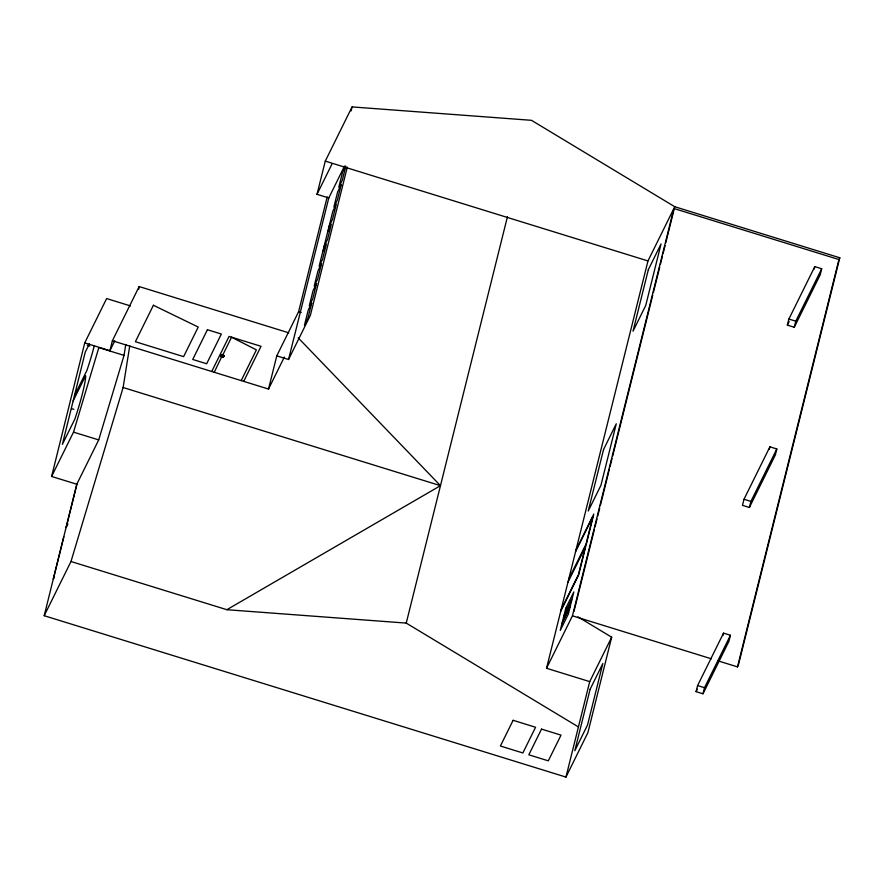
<?xml version="1.0" encoding="UTF-8"?>
<svg xmlns="http://www.w3.org/2000/svg" width="884" height="884" viewBox="0 0 884 884"><rect width="100%" height="100%" fill="white"/><g stroke="black" fill="none" stroke-linecap="round" stroke-linejoin="round"><path stroke-width="1.33" d="M577.948 616.855L611.673 637.198L587.904 732.648L565.948 777.08L44.2 615.706L76.797 484.233L98.71 439.912L124.036 355.39L125.771 344.484M44.2 615.706L70.985 561.506L123.119 387.512L129.76 345.788M138.744 289.245L139.164 286.56L288.748 332.815M345.799 166.325L342.274 180.237L338.804 187.253L342.594 172.071L345.478 166.225M221.553 354.539C218.16 357.6 226.58 357.799 222.724 354.661C217.718 354.042 224.989 358.219 223.431 354.992M76.797 484.233L51.604 476.465L84.731 342.893L106.632 298.56L130.567 305.952M84.731 342.893L109.925 350.661L112.379 340.76L139.164 286.56M63.825 536.798L53.305 579.064L54.488 576.677M77.107 483.471L66.134 527.538L67.902 523.958M220.646 356.252L221 354.749M220.812 356.484L221.232 354.617M221.066 356.694L221.287 355.788M221.398 356.882L221.619 355.976M221.995 356.13L214.248 372.263M222.182 357.125L222.403 356.219M222.58 357.158L222.801 356.263M222.945 357.147L223.177 356.241M223.265 357.07L223.685 355.202M223.508 356.937L223.851 355.434M223.652 356.76L223.917 355.655M112.379 340.76L268.515 389.048L276.78 355.865L298.615 311.687L327.213 196.867M344.55 166.048L328.782 197.95L317.013 194.314L325.279 161.12L352.064 106.92L531.461 120.312L674.757 206.723L839.8 257.774L738.361 665.111L737.488 666.879L717.83 660.801M276.78 355.865L288.549 359.501L328.782 197.95M351.07 110.92L352.064 106.92M347.29 167.131L310.383 315.323L288.549 359.501M578.467 726.957L406.242 623.098L507.46 216.668M611.673 637.198L589.716 681.619L546.533 668.271L647.972 260.935L674.757 206.723M546.533 668.271L572.445 615.828L673.884 208.491L838.927 259.542L839.8 257.774M573.981 611.385L594.335 529.649M595.009 526.963L597.009 518.93M597.672 516.245L599.684 508.212M600.346 505.526L609.352 469.349M610.026 466.675L612.026 458.63M612.689 455.956L652.735 295.157M653.398 292.482L659.74 267.023M660.403 264.338L662.414 256.305M663.077 253.62L665.077 245.586M665.751 242.901L674.094 209.409M565.948 777.08L589.716 681.619M696.084 691.642L697.598 685.564L723.521 633.132L730.427 635.264L728.913 641.342L703.001 693.785L696.084 691.642L697.288 689.2M743.996 499.261L742.483 505.35L749.389 507.482L775.312 455.05L776.826 448.973L769.909 446.829L743.996 499.261L750.903 501.405L776.826 448.973M787.357 325.124L788.871 319.047L814.794 266.614L821.7 268.747L820.186 274.825L794.274 327.268L787.357 325.124L789.169 321.467M703.001 693.785L704.515 687.697L730.427 635.264M749.389 507.482L750.903 501.405M794.274 327.268L795.788 321.179L821.7 268.747M722.913 635.563L723.521 633.132M769.301 449.26L769.909 446.829M814.186 269.045L814.794 266.614M737.488 666.879L838.927 259.542M51.604 476.465L73.516 432.143L98.842 347.611L124.036 355.39M89.395 343.777L85.24 352.175L62.377 444.354L74.831 419.16A35.537 3.381 -72.9 0 0 85.593 375.744L73.151 400.927M74.477 395.59L86.919 370.407A35.537 3.381 -72.9 0 0 94.345 345.567M109.925 350.661L114.787 340.815M211.74 371.49L229.067 336.417L261.034 346.307L243.697 381.38M223.1 354.34L231.575 337.191L256.382 349.876L241.188 380.606M317.013 194.314L332.174 163.628M329.058 226.392L332.528 219.376L336.307 204.193L332.837 211.21L319.124 266.272L322.594 259.255L326.373 244.072L322.914 251.089M327.842 231.265L331.312 224.249L327.533 239.431L324.063 246.448M268.515 389.048L284.35 357.026M575.948 550.146L593.794 514.024L578.556 575.208L560.71 611.33M575.539 551.76L592.877 516.687L586.059 544.047L568.732 579.119M567.926 582.346L585.252 547.284L578.445 574.644L561.108 609.717M70.985 561.506L226.857 609.706L440.475 485.67L298.173 337.821M226.857 609.706L406.242 623.098M325.279 161.12L647.972 260.935M788.871 319.047L795.788 321.179M298.615 311.687L301.234 312.494M89.792 346.064L87.207 345.257M123.119 387.512L440.475 485.67M71.482 408.607L73.858 409.347M73.516 432.143L98.71 439.912M572.445 615.828L711.288 658.779M697.598 685.564L704.515 687.697M311.676 303.135L307.886 318.317L304.428 325.334L308.207 310.151L311.676 303.135M316.538 283.587L312.759 298.77L309.289 305.787L313.069 290.604L316.538 283.587M321.467 263.775L317.688 278.957L314.218 285.974L318.008 270.791L321.467 263.775M341.125 184.867L337.345 200.049L333.876 207.066L337.655 191.883L341.125 184.867M603.562 449.492L588.236 511.018L600.943 485.305L616.27 423.779L603.562 449.492M648.348 269.653L633.021 331.191L645.729 305.477L661.055 243.951L648.348 269.653M562.025 623.308L560.246 630.447L568.346 614.037L570.125 606.899L562.025 623.308M563.804 616.192L562.257 622.369L570.324 606.048L571.871 599.86L563.804 616.192M565.782 608.236L564.047 615.22L572.114 598.899L573.849 591.904L565.782 608.236M590.125 689.233L574.799 750.759L587.506 725.046L602.833 663.519L590.125 689.233M153.407 305.267L135.385 341.721L183.607 356.639L198.226 327.058L153.407 305.267M207.42 329.721L192.723 359.457L206.657 363.766L221.354 334.03L207.42 329.721M513.107 720.305L500.399 746.019L522.864 752.969L535.571 727.256L513.107 720.305M541.527 729.101L528.82 754.803L548.312 760.837L561.02 735.123L541.527 729.101"/></g></svg>
